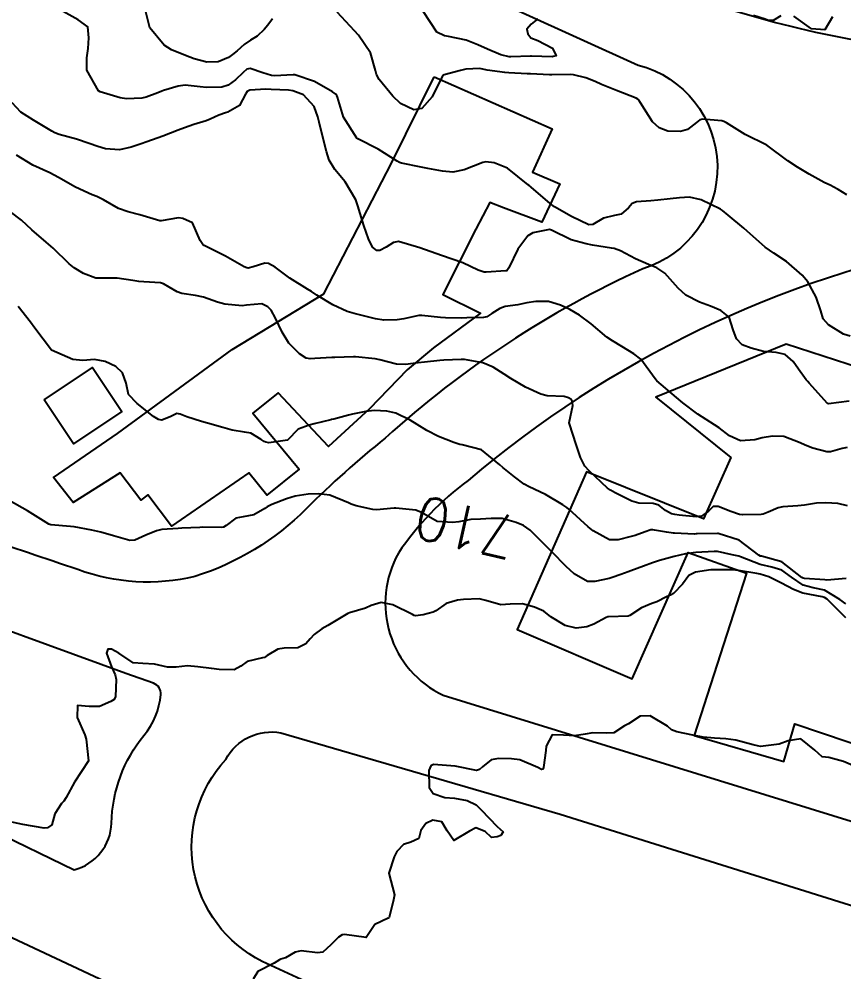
# Model space of a CAD drawing. Header units: metres. Extents: x 286371 to 293043, y 7462578 to 7466404.
# Drawn here: x 291960 to 292036.5, y 7462690.9 to 7462779.2 of the extents above; entities that cross this region are included whole.
import ezdxf
from ezdxf.enums import TextEntityAlignment as Align

# ---------------------------------------------------------------- set-up
doc = ezdxf.new("R2010")
doc.units = ezdxf.units.M
doc.header["$MEASUREMENT"] = 0
for name, color, linetype in [('Cotas', 45, 'Continuous'), ('Curvas de Nivel 1m', 11, 'Continuous'), ('Curvas de Nivel 5m', 15, 'Continuous'), ('Edificações', 30, 'Continuous'), ('Vias primárias', 230, 'Continuous'), ('Vias Secundárias', 230, 'Continuous')]:
    doc.layers.add(name, color=color, linetype=linetype)
doc.styles.add('Style-STANDARD', font='STANDARD.shx')

msp = doc.modelspace()

# ---------------------------------------------------------------- linework, layer by layer
at = {"layer": 'Curvas de Nivel 1m', "flags": 128}
for points, elevation in [([(291983.529, 7462779.243), (291983.096, 7462778.666), (291982.779, 7462778.245), (291982.113, 7462777.647), (291981.499, 7462777.27), (291980.906, 7462776.86), (291980.276, 7462776.283), (291979.843, 7462775.924), (291979.475, 7462775.665), (291978.508, 7462775.269), (291977.468, 7462775.237), (291976.272, 7462775.542), (291975.476, 7462775.84), (291974.179, 7462776.374), (291973.49, 7462776.796), (291972.182, 7462778.404), (291971.697, 7462780.257)], 716), ([(292036.791, 7462762.929), (292035.979, 7462763.431), (292035.523, 7462763.676), (292035.289, 7462763.784), (292034.673, 7462764.074), (292033.305, 7462764.843), (292032.201, 7462765.491), (292031.325, 7462766.077), (292029.354, 7462767.534), (292027.368, 7462768.526), (292025.619, 7462769.591), (292025.386, 7462769.727), (292025.205, 7462769.779), (292023.389, 7462769.944), (292023.142, 7462769.874), (292022.848, 7462769.632), (292022.026, 7462768.993), (292021.371, 7462768.787), (292020.203, 7462768.841), (292019.376, 7462769.136), (292018.779, 7462769.694), (292017.666, 7462771.455), (292017.486, 7462771.713), (292017.415, 7462771.784), (292017.252, 7462771.881), (292015.427, 7462772.609), (292014.052, 7462773.148), (292013.439, 7462773.427), (292012.595, 7462773.787), (292011.448, 7462774.058), (292011.184, 7462774.073), (292009.447, 7462774.054), (292009.223, 7462774.062), (292007.448, 7462774.145), (292007.163, 7462774.154), (292005.449, 7462774.231), (292005.091, 7462774.258), (292003.453, 7462774.499), (292002.755, 7462774.634), (292001.454, 7462774.59), (292000.955, 7462774.459), (291999.445, 7462774.062), (291999.393, 7462774.037), (291999.332, 7462773.986), (291999.177, 7462773.726), (291998.355, 7462772.006), (291997.398, 7462770.926), (291996.636, 7462770.796), (291995.404, 7462771.397), (291994.71, 7462772.065), (291993.437, 7462773.624), (291993.172, 7462774.089), (291993.097, 7462774.442), (291992.64, 7462776.097), (291991.506, 7462777.725), (291991.14, 7462778.12), (291989.54, 7462779.865)], 716), ([(292008.125, 7462779.255), (292007.517, 7462778.752), (292007.107, 7462778.274), (292007.195, 7462777.869), (292007.498, 7462777.48), (292008.128, 7462777.222), (292009.484, 7462776.517), (292009.835, 7462775.829), (292009.566, 7462775.74), (292009.473, 7462775.735), (292007.556, 7462775.78), (292007.473, 7462775.777), (292005.649, 7462775.714), (292005.472, 7462775.724), (292004.713, 7462775.906), (292003.482, 7462776.435), (292002.58, 7462776.846), (292001.494, 7462777.276), (291999.862, 7462777.616), (291999.499, 7462777.663), (291998.782, 7462777.995), (291997.532, 7462779.879)], 717), ([(292030.663, 7462779.508), (292029.957, 7462779.088), (292029.528, 7462779.101), (292029.202, 7462779.204), (292028.119, 7462779.553)], 717), ([(292035.457, 7462779.436), (292034.737, 7462778.225), (292033.517, 7462778.314), (292031.882, 7462779.489)], 717), ([(292036.99, 7462743.811), (292035.097, 7462743.554), (292034.986, 7462743.594), (292033.287, 7462745.47), (292033.162, 7462745.618), (292033.019, 7462745.784), (292032.311, 7462746.763), (292031.813, 7462747.493), (292031.053, 7462748.124), (292030.245, 7462748.327), (292029.057, 7462748.418), (292027.901, 7462748.713), (292027.066, 7462749.041), (292026.54, 7462749.572), (292026.258, 7462750.405), (292025.877, 7462751.583), (292025.113, 7462752.223), (292024.129, 7462752.599), (292023.124, 7462752.974), (292021.85, 7462753.644), (292021.143, 7462754.269), (292019.92, 7462755.673), (292019.171, 7462756.163), (292018.408, 7462756.467), (292017.19, 7462757.008), (292015.806, 7462757.735), (292015.207, 7462757.95), (292014.976, 7462757.979), (292013.211, 7462758.269), (292012.605, 7462758.391), (292011.218, 7462758.75), (292009.417, 7462759.646), (292009.232, 7462759.731), (292007.671, 7462759.415), (292007.223, 7462759.146), (292006.292, 7462757.883), (292005.456, 7462756.177), (292005.264, 7462755.903), (292005.198, 7462755.88), (292005.174, 7462755.877), (292003.349, 7462755.754), (292003.171, 7462755.75), (292002.618, 7462755.943), (292001.184, 7462756.615), (292000.204, 7462756.964), (291999.194, 7462757.303), (291997.204, 7462758.024), (291995.212, 7462758.606), (291994.766, 7462758.506), (291994.085, 7462758.071), (291993.506, 7462757.774), (291993.2, 7462757.787), (291992.798, 7462758.091), (291992.452, 7462758.859), (291992.002, 7462760.103), (291991.455, 7462761.918), (291991.403, 7462762.112), (291991.269, 7462762.459), (291990.281, 7462764.13), (291989.311, 7462765.285), (291988.779, 7462766.153), (291988.548, 7462766.944), (291988.224, 7462768.161), (291987.869, 7462769.675), (291987.757, 7462770.169), (291987.398, 7462771.132), (291986.412, 7462772.189), (291985.421, 7462772.573), (291985.012, 7462772.621), (291983.431, 7462772.699), (291982.937, 7462772.737), (291981.43, 7462772.637), (291981.191, 7462772.505), (291981.032, 7462772.27), (291980.48, 7462771.2), (291979.398, 7462770.58), (291979.171, 7462770.524), (291978.553, 7462770.307), (291977.772, 7462769.933), (291977.384, 7462769.804), (291976.256, 7462769.462), (291975.376, 7462769.145), (291974.806, 7462768.93), (291973.364, 7462768.384), (291971.904, 7462767.855), (291971.353, 7462767.661), (291970.439, 7462767.337), (291969.344, 7462767.098), (291968.07, 7462767.195), (291967.348, 7462767.403), (291966.545, 7462767.684), (291965.357, 7462768.076), (291963.774, 7462768.538), (291963.366, 7462768.679), (291963.088, 7462768.829), (291961.383, 7462769.85), (291960.214, 7462770.592), (291959.407, 7462771.46)], 714), ([(292036.816, 7462739.526), (292036.335, 7462739.423), (292035.258, 7462739.1), (292034.919, 7462739.113), (292033.643, 7462739.464), (292032.928, 7462739.725), (292032.467, 7462739.945), (292030.939, 7462740.521), (292029.896, 7462740.564), (292028.937, 7462740.397), (292028.256, 7462740.223), (292026.933, 7462740.138), (292025.912, 7462740.607), (292024.95, 7462741.324), (292024.523, 7462741.601), (292022.969, 7462742.589), (292021.585, 7462743.645), (292020.991, 7462744.138), (292019.183, 7462745.682), (292019.017, 7462745.869), (292017.672, 7462747.705), (292017.051, 7462748.189), (292015.925, 7462748.868), (292015.069, 7462749.389), (292014.543, 7462749.752), (292013.092, 7462750.968), (292012.003, 7462751.791), (292011.111, 7462752.291), (292010.227, 7462752.713), (292009.128, 7462753.031), (292007.938, 7462753.052), (292007.125, 7462752.924), (292006.269, 7462752.739), (292005.124, 7462752.572), (292004.628, 7462752.405), (292003.88, 7462751.923), (292003.416, 7462751.622), (292003.108, 7462751.552), (292001.542, 7462751.524), (292001.107, 7462751.512), (291999.564, 7462751.531), (291999.108, 7462751.561), (291997.389, 7462751.741), (291997.11, 7462751.738), (291995.707, 7462751.444), (291995.103, 7462751.331), (291993.869, 7462751.307), (291993.104, 7462751.435), (291991.347, 7462751.875), (291991.111, 7462751.933), (291990.458, 7462752.124), (291989.123, 7462752.733), (291987.666, 7462753.636), (291987.141, 7462753.974), (291986.796, 7462754.18), (291985.159, 7462755.216), (291983.802, 7462756.225), (291983.179, 7462756.561), (291982.825, 7462756.594), (291981.763, 7462756.256), (291981.289, 7462756.146), (291981.172, 7462756.16), (291980.918, 7462756.268), (291979.188, 7462757.255), (291977.344, 7462758.18), (291977.203, 7462758.249), (291977.093, 7462758.326), (291976.829, 7462758.711), (291976.115, 7462760.341), (291975.24, 7462760.749), (291974.816, 7462760.785), (291973.236, 7462760.52), (291973.093, 7462760.53), (291971.244, 7462761.07), (291970.154, 7462761.343), (291969.252, 7462761.661), (291967.867, 7462762.475), (291967.27, 7462762.766), (291966.835, 7462762.929), (291965.291, 7462763.64), (291963.694, 7462764.539), (291963.307, 7462764.763), (291962.899, 7462764.962), (291961.321, 7462765.681), (291959.808, 7462766.597)], 713), ([(292036.838, 7462734.117), (292035.958, 7462734.312), (292034.843, 7462734.382), (292033.96, 7462734.34), (292032.844, 7462734.17), (292032.23, 7462734.096), (292030.842, 7462734.006), (292030.421, 7462733.93), (292029.492, 7462733.525), (292029.02, 7462733.342), (292028.831, 7462733.316), (292027.119, 7462733.271), (292026.83, 7462733.31), (292026.023, 7462733.577), (292024.841, 7462734.031), (292024.405, 7462734.036), (292023.968, 7462733.607), (292023.294, 7462733.151), (292022.826, 7462733.094), (292021.224, 7462733.253), (292020.829, 7462733.289), (292020.526, 7462733.357), (292019.98, 7462733.672), (292019.34, 7462734.183), (292018.843, 7462734.309), (292017.49, 7462734.358), (292016.846, 7462734.525), (292015.301, 7462735.304), (292014.861, 7462735.547), (292014.583, 7462735.759), (292012.887, 7462737.337), (292012.483, 7462737.791), (292012.104, 7462738.599), (292011.685, 7462739.803), (292011.064, 7462741.701), (292011.055, 7462741.813), (292011.367, 7462743.42), (292011.322, 7462743.809), (292011.183, 7462744.006), (292010.989, 7462744.124), (292010.581, 7462744.229), (292008.991, 7462744.303), (292008.403, 7462744.443), (292007.002, 7462745.1), (292005.637, 7462745.895), (292005.02, 7462746.298), (292003.992, 7462746.958), (292003.036, 7462747.375), (292001.33, 7462747.67), (292001.04, 7462747.679), (291999.421, 7462747.615), (291999.046, 7462747.577), (291997.638, 7462747.42), (291997.041, 7462747.349), (291995.862, 7462747.217), (291995.042, 7462747.243), (291993.487, 7462747.638), (291993.049, 7462747.739), (291991.236, 7462747.927), (291991.051, 7462747.931), (291989.324, 7462747.866), (291989.05, 7462747.85), (291987.457, 7462747.759), (291987.048, 7462747.74), (291986.671, 7462747.802), (291986.054, 7462748.189), (291985.069, 7462749.196), (291984.428, 7462750.214), (291983.821, 7462751.506), (291983.418, 7462752.23), (291983.119, 7462752.561), (291982.542, 7462752.824), (291981.121, 7462752.7), (291980.732, 7462752.658), (291979.122, 7462752.794), (291978.453, 7462752.976), (291977.131, 7462753.436), (291976.392, 7462753.598), (291975.135, 7462753.786), (291974.709, 7462753.934), (291973.961, 7462754.378), (291973.441, 7462754.681), (291973.15, 7462754.775), (291971.602, 7462754.867), (291971.151, 7462754.9), (291970.594, 7462754.991), (291969.155, 7462755.212), (291968.427, 7462755.194), (291967.155, 7462755.223), (291966.013, 7462755.65), (291965.169, 7462756.16), (291964.702, 7462756.522), (291963.196, 7462757.979), (291962.563, 7462758.554), (291961.227, 7462759.701), (291960.264, 7462760.589), (291959.255, 7462761.347)], 712), ([(292036.733, 7462727.375), (292034.941, 7462727.231), (292034.731, 7462727.247), (292032.842, 7462727.363), (292032.733, 7462727.391), (292032.614, 7462727.476), (292030.755, 7462728.918), (292028.864, 7462729.431), (292028.763, 7462729.452), (292028.61, 7462729.537), (292026.794, 7462730.92), (292024.862, 7462731.534), (292024.803, 7462731.539), (292022.916, 7462731.509), (292022.802, 7462731.504), (292022.671, 7462731.496), (292020.803, 7462731.56), (292020.715, 7462731.569), (292020.061, 7462731.669), (292018.966, 7462731.851), (292018.807, 7462731.879), (292018.624, 7462731.88), (292018.077, 7462731.705), (292017.158, 7462731.36), (292016.797, 7462731.255), (292015.583, 7462730.951), (292014.792, 7462730.952), (292013.272, 7462731.777), (292012.81, 7462732.164), (292011.005, 7462733.812), (292010.836, 7462733.945), (292010.463, 7462734.197), (292008.854, 7462735.161), (292007.326, 7462735.868), (292006.868, 7462736.119), (292005.981, 7462736.784), (292004.89, 7462737.649), (292004.627, 7462737.908), (292002.914, 7462739.292), (292001.121, 7462739.761), (292000.922, 7462739.799), (292000.35, 7462739.973), (291998.932, 7462740.545), (291997.852, 7462741.099), (291996.948, 7462741.633), (291996.293, 7462742.034), (291994.964, 7462742.699), (291994.155, 7462742.877), (291992.967, 7462742.933), (291992.203, 7462742.862), (291990.964, 7462742.588), (291990.586, 7462742.495), (291989.215, 7462742.141), (291989.011, 7462742.095), (291988.963, 7462742.087), (291987.412, 7462741.71), (291986.952, 7462741.575), (291985.919, 7462741.216), (291984.934, 7462740.204), (291983.203, 7462739.956), (291982.93, 7462740.014), (291982.773, 7462740.079), (291982.477, 7462740.244), (291981.521, 7462740.841), (291980.944, 7462740.935), (291979.788, 7462741.129), (291978.95, 7462741.356), (291977.521, 7462741.76), (291976.958, 7462741.927), (291975.587, 7462742.355), (291974.968, 7462742.599), (291974.658, 7462742.68), (291974.105, 7462742.377), (291973.297, 7462742.051), (291972.96, 7462742.117), (291972.519, 7462742.401), (291970.981, 7462743.58), (291970.196, 7462744.436), (291969.963, 7462745.487), (291969.634, 7462746.445), (291969.032, 7462747.006), (291968.039, 7462747.469), (291967.042, 7462747.662), (291965.966, 7462747.575), (291965.042, 7462747.683), (291963.054, 7462748.544), (291961.502, 7462750.568), (291961.093, 7462751.139), (291959.971, 7462752.592)], 711), ([(292036.679, 7462723.728), (292034.955, 7462725.441), (292034.707, 7462725.612), (292034.496, 7462725.659), (292032.712, 7462726.005), (292031.843, 7462726.362), (292030.726, 7462726.952), (292029.566, 7462727.522), (292028.738, 7462727.783), (292028.429, 7462727.85), (292026.745, 7462728.11), (292026.149, 7462728.17), (292024.746, 7462728.19), (292024.178, 7462728.17), (292022.749, 7462727.974), (292022.143, 7462727.636), (292021.538, 7462726.842), (292020.711, 7462725.991), (292020.504, 7462725.872), (292020.062, 7462725.674), (292019.168, 7462725.224), (292018.701, 7462725.056), (292017.738, 7462724.663), (292016.678, 7462723.934), (292016.522, 7462723.882), (292014.685, 7462723.818), (292014.627, 7462723.813), (292014.465, 7462723.758), (292013.317, 7462723.129), (292012.671, 7462722.897), (292011.69, 7462722.778), (292010.672, 7462723.02), (292009.349, 7462723.834), (292008.691, 7462724.33), (292007.825, 7462724.729), (292006.701, 7462725.009), (292005.584, 7462725.008), (292004.699, 7462724.918), (292003.307, 7462725.324), (292002.707, 7462725.482), (292001.246, 7462725.416), (292000.705, 7462725.351), (291999.634, 7462725.047), (291998.69, 7462724.379), (291998.443, 7462724.243), (291997.515, 7462724.012), (291996.803, 7462723.902), (291996.683, 7462723.939), (291996.526, 7462724.027), (291994.697, 7462724.936), (291993.628, 7462725.143), (291992.696, 7462724.877), (291992.152, 7462724.633), (291990.685, 7462724.181), (291990.511, 7462724.118), (291988.667, 7462723.008), (291988.129, 7462722.695), (291987.405, 7462722.173), (291987.039, 7462721.787), (291986.641, 7462721.313), (291985.895, 7462720.936), (291984.634, 7462720.902), (291984.049, 7462720.807), (291983.054, 7462720.238), (291982.799, 7462720.064), (291982.62, 7462720.007), (291981.202, 7462719.679), (291980.609, 7462719.247), (291979.974, 7462718.913), (291978.603, 7462718.934), (291977.901, 7462719.018), (291976.607, 7462719.194), (291975.667, 7462719.29), (291974.606, 7462719.163), (291973.817, 7462719.165), (291972.61, 7462719.433), (291971.517, 7462719.504), (291970.611, 7462719.57), (291969.287, 7462720.444), (291968.629, 7462720.811), (291968.279, 7462720.81), (291968.142, 7462720.462), (291968.605, 7462719.174), (291968.971, 7462718.449), (291969.036, 7462717.999), (291969.001, 7462716.448), (291968.851, 7462716.159), (291968.557, 7462715.976), (291967.502, 7462715.518), (291966.549, 7462715.497), (291965.458, 7462715.593), (291965.443, 7462714.501), (291966.131, 7462712.868), (291966.261, 7462712.488), (291966.474, 7462710.484), (291965.173, 7462708.51), (291964.422, 7462707.076), (291964.201, 7462706.744), (291963.971, 7462706.531), (291963.374, 7462705.565), (291963.096, 7462704.544), (291962.678, 7462704.252), (291962.379, 7462704.232), (291960.384, 7462704.584), (291958.39, 7462705.017)], 709), ([(292038.188, 7462709.669), (292036.479, 7462710.414), (292035.127, 7462710.792), (292034.485, 7462710.854), (292033.816, 7462711.455), (292032.51, 7462712.507), (292031.343, 7462712.334), (292030.502, 7462712.027), (292028.77, 7462711.811), (292028.499, 7462711.848), (292028.095, 7462711.955), (292026.506, 7462712.382), (292025.58, 7462712.516), (292024.509, 7462712.568), (292023.45, 7462712.68), (292022.512, 7462712.86), (292021.015, 7462713.158), (292020.519, 7462713.358), (292020.144, 7462713.67), (292018.538, 7462714.653), (292017.622, 7462714.624), (292016.527, 7462713.902), (292016.414, 7462713.838), (292016.165, 7462713.73), (292015.195, 7462713.063), (292014.513, 7462713.029), (292013.235, 7462713.052), (292012.511, 7462712.935), (292011.523, 7462712.785), (292010.51, 7462712.863), (292009.451, 7462712.889), (292008.92, 7462711.838), (292008.886, 7462711.44), (292008.668, 7462709.841), (292008.6, 7462709.704), (292008.462, 7462709.679), (292008.129, 7462709.849), (292006.474, 7462710.566), (292005.711, 7462710.65), (292004.476, 7462710.699), (292003.819, 7462710.57), (292002.999, 7462709.926), (292002.718, 7462709.673), (292002.459, 7462709.585), (292000.464, 7462709.964), (291998.466, 7462710.122), (291998.217, 7462709.999), (291998.045, 7462709.589), (291998.059, 7462708.01), (291998.425, 7462707.434), (291999.524, 7462707.086), (292000.42, 7462707.006), (292001.573, 7462706.79), (292002.411, 7462706.393), (292002.874, 7462705.927), (292004.381, 7462704.378), (292004.932, 7462703.896), (292004.711, 7462703.557), (292004.367, 7462703.438), (292003.832, 7462703.381), (292003.249, 7462703.921), (292002.379, 7462704.268), (292001.797, 7462703.946), (292000.361, 7462703.098), (291999.725, 7462703.984), (291999.232, 7462704.833), (291998.389, 7462704.982), (291997.745, 7462704.653), (291997.298, 7462704.021), (291997.105, 7462703.282), (291996.358, 7462702.943), (291995.692, 7462702.706), (291995.061, 7462702.054), (291994.81, 7462701.585), (291994.314, 7462700.064), (291994.849, 7462698.056), (291994.748, 7462697.586), (291994.401, 7462696.062), (291994.367, 7462695.948), (291994.252, 7462695.896), (291993.023, 7462695.303), (291992.224, 7462694.094), (291990.228, 7462694.377), (291990.001, 7462694.354), (291989.653, 7462694.133), (291988.946, 7462693.411), (291988.203, 7462692.751), (291987.7, 7462692.663), (291986.204, 7462692.847), (291985.645, 7462692.751), (291984.74, 7462692.206), (291984.319, 7462692.086), (291984.191, 7462692.027), (291983.695, 7462691.73), (291982.174, 7462690.933), (291981.761, 7462690.25)], 708)]:
    msp.add_lwpolyline(points, dxfattribs=dict(at, elevation=elevation))
at = {"layer": 'Curvas de Nivel 5m', "flags": 128}
for points, elevation in [([(292037.08, 7462749.842), (292036.482, 7462750.024), (292035.096, 7462750.879), (292034.578, 7462751.452), (292034.385, 7462752.185), (292033.94, 7462753.462), (292033.155, 7462754.863), (292032.64, 7462755.482), (292031.183, 7462756.754), (292030.014, 7462757.522), (292029.202, 7462758.083), (292027.534, 7462759.56), (292027.228, 7462759.841), (292025.789, 7462761.044), (292025.252, 7462761.473), (292025.072, 7462761.597), (292023.277, 7462762.468), (292022.211, 7462762.71), (292021.279, 7462762.668), (292020.393, 7462762.552), (292019.275, 7462762.43), (292018.603, 7462762.365), (292017.273, 7462762.288), (292016.867, 7462762.124), (292016.542, 7462761.725), (292015.85, 7462761.14), (292015.253, 7462761.017), (292014.225, 7462760.784), (292013.24, 7462760.17), (292012.857, 7462760.163), (292011.251, 7462760.93), (292009.697, 7462761.828), (292009.269, 7462762.138), (292007.505, 7462763.647), (292007.293, 7462763.813), (292007.231, 7462763.865), (292005.317, 7462765.395), (292004.102, 7462765.913), (292003.325, 7462765.998), (292003.034, 7462765.93), (292001.313, 7462765.236), (292000.256, 7462765.035), (291999.311, 7462765.123), (291997.945, 7462765.385), (291997.316, 7462765.505), (291995.507, 7462765.866), (291995.322, 7462765.924), (291995.096, 7462766.058), (291993.34, 7462767.165), (291991.46, 7462768.113), (291991.355, 7462768.198), (291990.109, 7462770.134), (291989.557, 7462771.997), (291989.516, 7462772.143), (291989.416, 7462772.257), (291989.089, 7462772.48), (291987.433, 7462773.443), (291985.61, 7462774.043), (291985.451, 7462774.053), (291983.718, 7462773.962), (291983.45, 7462773.99), (291982.655, 7462774.246), (291981.46, 7462774.653), (291981.148, 7462774.58), (291980.819, 7462774.274), (291980.126, 7462773.603), (291979.436, 7462773.093), (291978.84, 7462772.896), (291977.432, 7462772.865), (291976.834, 7462772.932), (291975.435, 7462773.084), (291974.784, 7462773.014), (291973.427, 7462772.591), (291973.276, 7462772.537), (291972.901, 7462772.392), (291971.837, 7462771.988), (291971.416, 7462771.896), (291970.006, 7462771.845), (291969.416, 7462771.907), (291967.567, 7462772.472), (291967.426, 7462772.585), (291966.334, 7462774.491), (291966.329, 7462775.634), (291966.452, 7462776.49), (291966.503, 7462777.485), (291966.421, 7462778.491), (291965.524, 7462779.167), (291964.132, 7462779.929)], 715), ([(292036.698, 7462725.018), (292036.136, 7462725.423), (292034.717, 7462726.286), (292033.667, 7462726.513), (292032.723, 7462726.748), (292031.638, 7462727.491), (292030.744, 7462728.149), (292029.839, 7462728.427), (292028.751, 7462728.683), (292026.939, 7462729.394), (292026.772, 7462729.446), (292026.155, 7462729.574), (292024.778, 7462729.861), (292024.491, 7462729.886), (292022.776, 7462729.782), (292021.812, 7462729.644), (292020.77, 7462729.401), (292019.405, 7462729.044), (292018.761, 7462728.839), (292017.939, 7462728.524), (292016.749, 7462728.073), (292016.497, 7462727.979), (292015.829, 7462727.738), (292015.036, 7462727.454), (292014.738, 7462727.371), (292013.42, 7462727.087), (292012.734, 7462727.102), (292011.511, 7462727.803), (292010.754, 7462728.496), (292009.422, 7462729.835), (292008.784, 7462730.499), (292007.429, 7462731.865), (292006.81, 7462732.272), (292006.135, 7462732.564), (292004.82, 7462732.948), (292003.82, 7462732.919), (292002.818, 7462732.859), (292001.931, 7462732.834), (292000.814, 7462732.622), (292000.227, 7462732.559), (291998.814, 7462732.661), (291997.355, 7462733.488), (291996.829, 7462733.71), (291994.984, 7462733.9), (291994.831, 7462733.884), (291993.167, 7462733.741), (291992.829, 7462733.764), (291991.283, 7462734.108), (291990.836, 7462734.248), (291990.586, 7462734.37), (291988.848, 7462735.097), (291987.796, 7462735.214), (291986.849, 7462735.174), (291985.648, 7462735), (291984.842, 7462734.754), (291983.485, 7462734.235), (291983.046, 7462734.026), (291982.828, 7462733.869), (291981.805, 7462733.274), (291980.816, 7462733.097), (291980.145, 7462732.953), (291979.246, 7462732.298), (291978.984, 7462732.119), (291978.801, 7462732.09), (291977.013, 7462732.119), (291976.801, 7462732.114), (291975.129, 7462732.03), (291974.799, 7462732.015), (291973.276, 7462731.909), (291972.795, 7462731.797), (291971.813, 7462731.39), (291970.784, 7462730.91), (291970.314, 7462730.901), (291968.792, 7462731.333), (291967.616, 7462731.654), (291966.805, 7462731.861), (291965.16, 7462732.158), (291964.809, 7462732.193), (291962.999, 7462732.354), (291962.812, 7462732.406), (291962.568, 7462732.548), (291960.83, 7462733.649), (291959.135, 7462734.6)], 710)]:
    msp.add_lwpolyline(points, dxfattribs=dict(at, elevation=elevation))
at = {"layer": 'Edificações'}
for points in [[(291998.524, 7462773.861), (292009.476, 7462769.038), (292007.633, 7462765.027), (292010.172, 7462763.963), (292008.493, 7462760.402), (292004.963, 7462761.739), (292003.68, 7462762.225), (292002.375, 7462759.746), (291999.318, 7462753.693), (292002.815, 7462751.972), (291998.457, 7462748.752), (291996.035, 7462746.712), (291992.534, 7462743.091), (291988.741, 7462739.609), (291984.066, 7462744.576), (291981.71, 7462742.707), (291986.007, 7462737.5), (291983.009, 7462735.087), (291983.009, 7462735.087), (291981.334, 7462737.156), (291974.165, 7462732.23), (291971.974, 7462735.111), (291971.345, 7462734.639), (291969.478, 7462737.079), (291969.424, 7462737.167), (291965.072, 7462734.427), (291963.226, 7462736.747), (291969.186, 7462740.816), (291979.806, 7462748.598), (291988.296, 7462753.747), (291994.569, 7462765.865), (291998.524, 7462773.861)], [(291962.379, 7462743.935), (291966.863, 7462746.922), (291969.572, 7462742.855), (291965.088, 7462739.868)]]:
    msp.add_lwpolyline(points, close=True, dxfattribs=at)
msp.add_lwpolyline([(292041.451, 7462745.749), (292031.167, 7462749.097), (292019.083, 7462744.166), (292026.029, 7462738.598), (292023.487, 7462732.911), (292012.653, 7462737.268), (292006.21, 7462722.658), (292016.887, 7462718.062), (292022.08, 7462729.779), (292027.494, 7462727.877), (292022.638, 7462712.808), (292030.938, 7462710.415), (292031.946, 7462713.913), (292041.936, 7462710.526)], dxfattribs=at)
at = {"layer": 'Vias primárias', "elevation": 732.731}
msp.add_lwpolyline([(291743.754, 7462781.113, 0.013958), (291760.173, 7462798.941), (291777.751, 7462821.44, -0.154071), (291812.87, 7462845.561, -0.038761), (291843.71, 7462852.537, -0.155329), (291867.372, 7462849.069), (291893.844, 7462838.018), (291995.944, 7462784.736), (292017.446, 7462774.963, -0.753588), (292017.88, 7462756.081, 0.077792), (291994, 7462740.392, 0.027633), (291986.657, 7462733.82, -0.121597), (291976.337, 7462727.559, -0.148727), (291965.504, 7462728.195, -0.001586), (291956.357, 7462731.292)], format="xyb", dxfattribs=at)
at = {"layer": 'Vias primárias'}
for points in [[(292369.601, 7462749.818), (292320.632, 7462733.523, -0.679339), (292313.18, 7462742.396, 0.117471), (292326.375, 7462791.802, 0.483063), (292311.911, 7462801.917, 0.0068), (292304.977, 7462799.746), (292293.155, 7462796.269, 0.011585), (292218.194, 7462771.615, -0.070486), (292187.638, 7462767.799, -0.035419), (292129.888, 7462767.378, -0.000842), (292080.461, 7462771.733, -0.027432), (292037.008, 7462777.356, -0.0639), (292013.046, 7462785.102), (291990.638, 7462796.464)], [(291949.941, 7462701.452), (291953.957, 7462699.568, -0.344557), (291953.957, 7462699.568), (291952.832, 7462697.168), (292003.859, 7462673.226), (292039.339, 7462657.263), (292073.805, 7462641.074, 0.157927), (292152.327, 7462624.135, -0.500005), (292163.583, 7462609.561)]]:
    msp.add_lwpolyline(points, format="xyb", dxfattribs=at)
for points in [[(292307.491, 7462792.383), (292279.538, 7462783.544), (292258.633, 7462777.271, 0.00842), (292247.027, 7462773.575, -0.004387), (292234.383, 7462769.435, -0.007531), (292212.513, 7462762.847, -0.02873), (292193.907, 7462760.327, 0.028401), (292162.685, 7462758.812, -0.058293), (292140.058, 7462759.064, -0.037344), (292082.94, 7462762.52, 0.048393), (292047.411, 7462758.485, 0.128551), (292001.683, 7462736.464, 0.086415), (291995.212, 7462729.716, 0.432809), (291999.353, 7462716.548), (292112.334, 7462681.667, 0.128026), (292169.013, 7462679.127), (292283.142, 7462720.442, 0.178956), (292296.914, 7462732.077, 0.040805), (292311.807, 7462764.246, 0.066253), (292316.31, 7462784.411, 0.481147), (292307.176, 7462792.331)], [(291990.627, 7462688.17), (291982.586, 7462691.883, -0.500032), (291979.22, 7462710.59, -0.331742), (291984.323, 7462713.066), (292010.194, 7462705.542), (292100.541, 7462677.242, 0.046403), (292139.636, 7462668.876, -0.264048), (292148.962, 7462660.507), (292153.141, 7462650.863, 0.014537), (292157.309, 7462641.963, -0.245962), (292157.194, 7462634.408, -0.199343), (292154.978, 7462632.746), (292145.251, 7462632.063), (292132.8, 7462632.051, -0.098403), (292096.886, 7462639.152, 0.007469), (292021.856, 7462673.894)]]:
    msp.add_lwpolyline(points, format="xyb", close=True, dxfattribs=at)
at = {"layer": 'Vias Secundárias'}
msp.add_lwpolyline([(291881.317, 7462695.535), (291901.921, 7462720.847, -0.373172), (291917.901, 7462723.863), (291942.239, 7462711.496), (291965.153, 7462700.37, 0.332782), (291968.625, 7462704.708, -0.1698), (291971.629, 7462712.824, 0.151722), (291973.187, 7462716.618, 0.343164), (291972.518, 7462717.656), (291969.959, 7462718.553), (291950.612, 7462725.613)], format="xyb", dxfattribs=at)

# ---------------------------------------------------------------- texts
at = {"layer": 'Cotas', "style": 'Style-STANDARD'}
msp.add_text('710', height=4, rotation=167.14509, dxfattribs=at).set_placement((292001.429, 7462732.118, 710), align=Align.MIDDLE_CENTER)

doc.saveas('drawing.dxf')
